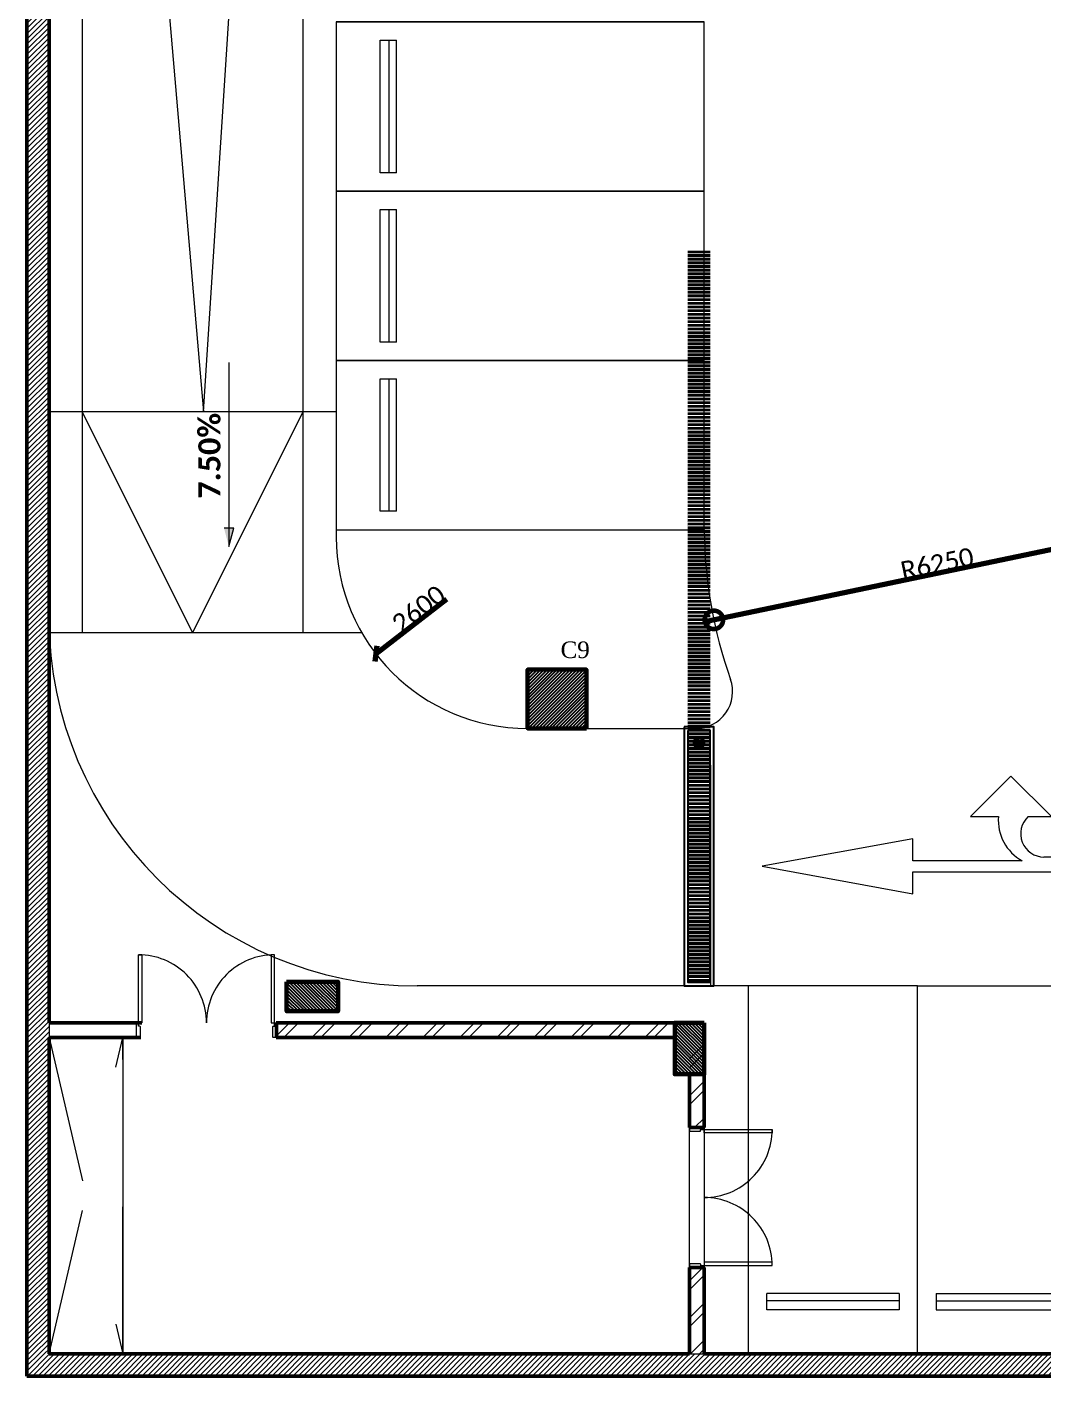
# Model space of a CAD drawing. Header units: millimetres. Extents: x -967280 to 3852, y 2833 to 1955156.
# Drawn here: x -966846 to -953043, y 478037 to 496368 of the extents above; entities that cross this region are included whole.
import ezdxf
from ezdxf.enums import TextEntityAlignment as Align

# ---------------------------------------------------------------- set-up
doc = ezdxf.new("R2010")
doc.units = ezdxf.units.MM
doc.header["$LTSCALE"] = 1000
doc.header["$PDMODE"] = 35
doc.header["$PDSIZE"] = 25
doc.linetypes.add('HRZN_Line-Ptrn-Abov', pattern=[4, 2, -2])
doc.linetypes.add('HRZN_Line-Ptrn-Sold', pattern=[9144001, 9144000, -1])
for name, color, linetype, lineweight in [('A-COLS', 8, 'HRZN_Line-Ptrn-Sold', 18), ('A-CONTOUR', 3, 'Continuous', 13), ('A-DASH', 21, 'HRZN_Line-Ptrn-Abov', 18), ('A-DIM', 7, 'Continuous', 13), ('A-DOOR', 5, 'Continuous', 13), ('A-ELEV', 1, 'HRZN_Line-Ptrn-Sold', 13), ('A-FLOR-PATT', 1, 'Continuous', 13), ('A-SYMB', 7, 'Continuous', 13), ('A-TONE', 40, 'HRZN_Line-Ptrn-Sold', 35), ('A-WALL', 8, 'HRZN_Line-Ptrn-Sold', 50), ('C-PKNG', 1, 'Continuous', 13), ('S - column', 6, 'Continuous', 60)]:
    doc.layers.add(name, color=color, linetype=linetype, lineweight=lineweight)
doc.layers.add('ARCH', color=8, linetype='Continuous')
doc.layers.add('S - col hach', color=1, linetype='Continuous')
doc.styles.add('ASD', font='times.ttf')
doc.styles.add('Calibri_1', font='calibri.ttf', dxfattribs={"height": 250.0000000000001})
doc.styles.add('Calibri_B', font='calibrib.ttf', dxfattribs={"height": 299.9999999999999})
doc.dimstyles.new('HRZN_Dimn-dflt', dxfattribs={"dimscale": 304.8, "dimtxt": 294.337105959503, "dimasz": 0.4921259842519685, "dimexe": 0, "dimexo": 0.0625, "dimgap": 0, "dimtad": 1, "dimdec": 0, "dimzin": 0, "dimdsep": 46, "dimtxsty": 'Calibri_1', "dimblk1": 'OBLIQUE', "dimblk2": 'OBLIQUE', "dimsah": 1, "dimcen": 0.09, "dimazin": 0, "dimtfac": 1, "dimtdec": 4, "dimtix": 1, "dimtmove": 0, "dimatfit": 3, "dimfxl": 0, "dimfxlon": 1, "dimtvp": 1, "dimtolj": 1, "dimtzin": 0, "dimarcsym": 2})
doc.dimstyles.new('HRZN_Dimn-Radl', dxfattribs={"dimscale": 304.8, "dimtxt": 294.337105959503, "dimasz": 1.640419947506562, "dimexe": 0.7874015748031494, "dimexo": 0, "dimgap": 0, "dimtad": 1, "dimjust": 3, "dimdec": 0, "dimzin": 0, "dimdsep": 46, "dimtxsty": 'Calibri_1', "dimblk1": 'DOTSMALL', "dimblk2": 'DOTSMALL', "dimsah": 1, "dimcen": 0.09, "dimdle": 0.3280839895013123, "dimazin": 0, "dimtfac": 1, "dimtdec": 4, "dimtix": 1, "dimtmove": 0, "dimatfit": 2, "dimfxl": 1, "dimtvp": 1, "dimtolj": 1, "dimtzin": 0, "dimarcsym": 2})
pattern_1 = [(45, (6650.000000000233, -35799.99984252523), (-35.35533905932738, 35.35533905932738), [])]

# ---------------------------------------------------------------- blocks, each defined once
blk = doc.blocks.new('ParkingSpace_WheelStop - 5000 x 2300-V40-BASEMENT 01 FLOOR FFL_1_')
at = {"layer": 'C-PKNG'}
for p, q in [((2500, 0), (2500.000000000008, -5000)), ((449.9999999999985, -720.0000000000023), (449.9999999999987, -600.0000000000007)), ((449.9999999999987, -600.0000000000007), (2249.999999999999, -600.0000000000035)), ((449.9999999999984, -820), (449.9999999999985, -720.0000000000023)), ((449.9999999999984, -720.0000000000023), (2249.999999999999, -720.0000000000052)), ((2249.999999999999, -600.0000000000035), (2249.999999999999, -720.0000000000052)), ((2249.999999999999, -720.0000000000052), (2249.999999999999, -820.000000000003)), ((449.9999999999984, -820), (2249.999999999999, -820.000000000003)), ((2500, -5000), (2500, -2799.999999999853)), ((200, -5000), (2500, -5000))]:
    blk.add_line(p, q, dxfattribs=at)
blk = doc.blocks.new('ParkingSpace_WheelStop - 5000 x 2300-3730513-BASEMENT 01 FLOOR FFL_1_')
at = {"layer": 'C-PKNG'}
for p, q in [((2500, 5000), (200, 5000)), ((2500, 0), (2500.000000000008, 5000)), ((449.9999999999985, 720.0000000000023), (449.9999999999984, 820)), ((2249.999999999999, 820.000000000003), (449.9999999999984, 820)), ((2249.999999999999, 820.000000000003), (2249.999999999999, 720.0000000000052)), ((449.9999999999987, 600.0000000000007), (449.9999999999985, 720.0000000000023)), ((2249.999999999999, 720.0000000000052), (449.9999999999984, 720.0000000000023)), ((2249.999999999999, 600.0000000000035), (449.9999999999987, 600.0000000000007)), ((2249.999999999999, 720.0000000000052), (2249.999999999999, 600.0000000000035))]:
    blk.add_line(p, q, dxfattribs=at)
blk = doc.blocks.new('ParkingSpace_WheelStop - 5000 x 2300-V47-BASEMENT 01 FLOOR FFL_1_')
at = {"layer": 'C-PKNG'}
for p, q in [((200, 0), (200, -5000)), ((2500, 0), (200, 0)), ((2500, 0), (2500.000000000008, -5000)), ((2500, -5000), (2500, 0)), ((449.9999999999985, -720.0000000000023), (449.9999999999987, -600.0000000000007)), ((449.9999999999987, -600.0000000000007), (2249.999999999999, -600.0000000000035)), ((449.9999999999984, -820), (449.9999999999985, -720.0000000000023)), ((449.9999999999984, -720.0000000000023), (2249.999999999999, -720.0000000000052)), ((2249.999999999999, -600.0000000000035), (2249.999999999999, -720.0000000000052)), ((2249.999999999999, -720.0000000000052), (2249.999999999999, -820.000000000003)), ((449.9999999999984, -820), (2249.999999999999, -820.000000000003)), ((200, -5000), (2500, -5000))]:
    blk.add_line(p, q, dxfattribs=at)
blk = doc.blocks.new('Direction Arrows - Straight _ Turn - Direction Arrows - Straight _ Turn-3737421-BASEMENT 01 FLOOR FFL_1_')
at = {"layer": 'A-CONTOUR'}
for p, q in [((48.39800005397001, 0), (-152.3999999999999, 0)), ((-152.3999999999999, 0), (-152.4, -1169.157931628723)), ((48.39800005397001, -2949.921334544057), (48.39800005397001, 0)), ((-701.5840004313767, -1066.957318727005), (-1252.202294650181, -1617.575612945815)), ((-701.5840004313767, -1383.393524181807), (-701.5840004313767, -1066.957318727005)), ((-101.6000000000137, -1463.919158146271), (-101.6000000000115, -2949.92133543291)), ((-1252.202294650181, -1617.575612945815), (-701.5840004313766, -2168.193907164622)), ((-701.5840004313766, -2168.193907164622), (-701.5840004313767, -1788.054508471189)), ((-101.6000000000115, -2949.92133543291), (-401.5920002156004, -2949.92133543291)), ((-401.5920002156004, -2949.92133543291), (-26.53533506966838, -4999.86667022583)), ((-26.53533506966838, -4999.866670225831), (348.3880003235095, -2949.788005652148)), ((348.3880003235095, -2949.788005652148), (48.39800005397001, -2949.921334544057))]:
    blk.add_line(p, q, dxfattribs=at)
for centre, radius, start, end in [((-468.7784407169727, -1169.15793162872), 316.3784407169817, 222.6213165434976, 359.9999999999994), ((-648.3892414390258, -1169.15793162872), 621.1784407169818, 265.0874459067295, 331.6719365960828)]:
    blk.add_arc(centre, radius, start, end, dxfattribs=at)
blk = doc.blocks.new('DR_WD_AR_DBL - UTILITY DOOR _D02__1800_2200MM 2-3585631-BASEMENT 01 FLOOR FFL_1_')
at = {"layer": 'A-DOOR'}
for p, q in [((-924.9999999999906, 1024.999999999998), (-879.9999999999906, 1024.999999999998)), ((-924.9999999999952, 99.999999999998), (-924.9999999999906, 1024.999999999998)), ((-879.9999999999907, 1024.999999999998), (-879.9999999999952, 99.99999999999784)), ((925.0000000000074, 1024.999999999998), (880.0000000000073, 1024.999999999998)), ((880.0000000000075, 1024.999999999998), (880.000000000012, 99.99999999999784)), ((925.0000000000119, 99.99999999999812), (925.0000000000074, 1024.999999999998)), ((-950.0000000000077, 96.99999999999238), (-950.0000000000076, -97)), ((-928.0000000000051, 99.99999999999234), (-947.0000000000077, 99.99999999999237)), ((-879.9999999999951, 99.99999999999777), (-924.9999999999952, 99.999999999998)), ((-925.0000000000051, 55.02139449299456), (-925.0000000000051, 96.99999999999234)), ((-903.0000000000067, 52.02139449299418), (-922.0000000000051, 52.02139449299457)), ((-900.0000000000064, -97.00000000000001), (-900.0000000000067, 49.02139449299417)), ((880.0000000000119, 99.99999999999791), (925.0000000000119, 99.99999999999812)), ((899.9999999999899, 49.02139449299418), (899.9999999999897, -97.00000000000004)), ((902.9999999999899, 52.02139449299418), (921.9999999999883, 52.02139449299457)), ((924.9999999999883, 55.02139449299457), (924.9999999999883, 96.99999999999237)), ((927.9999999999883, 99.99999999999235), (946.999999999991, 99.99999999999237)), ((949.999999999991, -97.00000000000001), (949.999999999991, 96.99999999999237)), ((-947.0000000000076, -100), (-903.0000000000064, -100)), ((902.9999999999897, -100), (946.999999999991, -100))]:
    blk.add_line(p, q, dxfattribs=at)
for centre, radius in [((-4.054055825974956e-05, 100.0000000000013), 1.000000000000015), ((4.054057504419006e-05, 100.0000000000014), 1.000000000000009)]:
    blk.add_circle(centre, radius, dxfattribs=at)
for centre, radius, start, end in [((-924.9999999999952, 99.99999999999793), 925.000000000001, 359.9380586124206, 89.99999999999979), ((925.0000000000119, 99.99999999999807), 924.9999999999995, 90.00000000000021, 180.061941387579), ((-947.0000000000077, 96.99999999999237), 2.999999999999983, 89.99999999999987, 179.9999999999999), ((-928.0000000000051, 96.99999999999234), 3, 0, 90), ((-922.0000000000051, 55.02139449299457), 3.000000000000004, 180.0000000000001, 269.9999999999997), ((-903.0000000000067, 49.02139449299417), 3.000000000000009, 359.9999999999996, 90.00000000000007), ((902.9999999999899, 49.02139449299417), 2.999999999999998, 89.99999999999993, 180.0000000000001), ((921.9999999999883, 55.02139449299457), 2.999999999999997, 269.9999999999996, 359.9999999999996), ((927.9999999999883, 96.99999999999234), 3, 90, 180), ((946.999999999991, 96.99999999999237), 3, 0, 90), ((-947.0000000000076, -97.00000000000001), 3, 180, 269.9999999999996), ((-903.0000000000064, -97.00000000000001), 3, 269.9999999999996, 0), ((902.9999999999897, -97.00000000000001), 3.000000000000003, 180.0000000000001, 269.9999999999998), ((946.999999999991, -97.00000000000001), 3, 269.9999999999996, 0)]:
    blk.add_arc(centre, radius, start, end, dxfattribs=at)
blk = doc.blocks.new('_DotSmall')
at = {"color": 0, "linetype": 'ByBlock', "const_width": 0.5}
blk.add_lwpolyline([(-0.0625, 0, 1), (0.0625, 0, 1)], format="xyb", close=True, dxfattribs=at)
blk = doc.blocks.new('*D1930')
at = {"layer": 'A-DIM', "color": 0, "lineweight": -2, "transparency": 16777216}
blk.add_line((15547.89727134313, -33429.60071843924), (9233.523269681518, -34745.34422198954), dxfattribs=at)
at = {"layer": 'Defpoints', "color": 0, "lineweight": 106, "transparency": 16777216}
for p in [(15449.99999999953, -33449.99984252529), (9331.420541025116, -34724.94509790349)]:
    blk.add_point(p, dxfattribs=at)
at = {"layer": 'A-DIM', "color": 0, "lineweight": -2, "transparency": 16777216, "xscale": 500.0000000000001, "yscale": 500.0000000000001, "zscale": 500.0000000000001, "rotation": 191.7704536259065}
blk.add_blockref('_DotSmall', (9331.420541025116, -34724.94509790349), dxfattribs=at)
at = {"layer": 'A-DIM', "color": 0, "transparency": 16777216, "insert": (12364.58370004826, -33962.08865730124), "char_height": 250.0000000000001, "width": 972.7600092038657, "attachment_point": 5, "rotation": 11.770453625906486, "style": 'Calibri_1'}
blk.add_mtext('\\A1;R6250', dxfattribs=at)
blk = doc.blocks.new('*U1914')
h = blk.add_hatch()
h.set_pattern_fill('PLAST,_O', color=1, scale=0.2, angle=90)
h.set_pattern_definition([(90, (-155234.7775745237, -71860.10043559257), (-0.05, 3.061616997868383e-18), []), (90, (-155234.7838245237, -71860.10043559257), (-0.05, 3.061616997868383e-18), []), (90, (-155234.7900745237, -71860.10043559257), (-0.05, 3.061616997868383e-18), [])])
h.paths.add_polyline_path([(6.67206552843899, 0.1499999998779913), (-3.2549252319931, 0.1499999998779913), (-3.2549252319931, -0.1500000010707936), (6.67206552843899, -0.1500000010707936)])
at = {"color": 5, "extrusion": (6.509288914874802e-24, -2.717092017266482e-13, -1)}
for p, q in [((-0.07499999997276063, 2.955857780762017e-12), (0.07499999997276063, -2.955857780762017e-12)), ((-2.955857780762017e-12, -0.0750000000214186), (2.955857780762017e-12, 0.0750000000214186))]:
    blk.add_line(p, q, dxfattribs=at)
at = {"color": 5}
blk.add_lwpolyline([(0.2167272539197711, 0.2000000010741587), (-3.30655042701065, 0.2000000010741587), (-3.30655042701065, -0.1999999998804469), (0.2167272539197711, -0.1999999998804469)], close=True, dxfattribs=at)
at = {"color": 1}
blk.add_lwpolyline([(0.1667272540187241, 0.1499999998779913), (-3.2549252319931, 0.1499999998779913), (-3.2549252319931, -0.1500000010707936), (0.1667272540187241, -0.1500000010707936)], close=True, dxfattribs=at)
at = {"color": 5, "extrusion": (6.509288914874802e-24, -2.717092017266482e-13, -1)}
for radius in [0.07500000000000089, 0.06250000000000074]:
    blk.add_circle((0, 0), radius, dxfattribs=at)
blk = doc.blocks.new('_Oblique')
at = {"color": 0, "linetype": 'ByBlock', "lineweight": -2}
blk.add_line((-0.5, -0.5), (0.5, 0.5), dxfattribs=at)
blk = doc.blocks.new('*D1937')
at = {"layer": 'A-DIM', "color": 0, "lineweight": -2, "transparency": 16777216}
blk.add_line((5701.46017234674, -34444.49431497857), (4738.691524005962, -35184.61568455282), dxfattribs=at)
at = {"layer": 'Defpoints', "color": 0, "lineweight": 106, "transparency": 16777216}
for p in [(6799.999999999998, -33599.99984252581), (4738.691524005962, -35184.61568455282)]:
    blk.add_point(p, dxfattribs=at)
at = {"layer": 'A-DIM', "color": 0, "lineweight": -2, "transparency": 16777216, "xscale": 150, "yscale": 150, "zscale": 150, "rotation": 217.5510192071853}
blk.add_blockref('_Oblique', (4738.691524005962, -35184.61568455282), dxfattribs=at)
at = {"layer": 'A-DIM', "color": 0, "transparency": 16777216, "insert": (5320.989794172096, -34575.43026746729), "char_height": 250.0000000000001, "attachment_point": 5, "rotation": 37.55101920718532, "style": 'Calibri_1'}
blk.add_mtext('\\A1;2600', dxfattribs=at)
blk = doc.blocks.new('DR_WD_AR_DBL - UTILITY DOOR _D02__1800_2200MM 2-3586150-BASEMENT 03 FLOOR FFL')
at = {"layer": 'A-DOOR'}
for p, q in [((-950.0000000000077, -96.99999999999238), (-950.0000000000076, 97)), ((-947.0000000000076, 100), (-903.0000000000064, 100)), ((-900.0000000000064, 97.00000000000001), (-900.0000000000067, -49.02139449299417)), ((899.9999999999899, -49.02139449299418), (899.9999999999897, 97.00000000000004)), ((902.9999999999897, 100), (946.999999999991, 100)), ((949.999999999991, 97.00000000000001), (949.999999999991, -96.99999999999237)), ((-928.0000000000051, -99.99999999999234), (-947.0000000000077, -99.99999999999237)), ((-925.0000000000051, -55.02139449299456), (-925.0000000000051, -96.99999999999234)), ((-879.9999999999951, -99.99999999999777), (-924.9999999999952, -99.999999999998)), ((-924.9999999999952, -99.999999999998), (-924.9999999999906, -1024.999999999998)), ((-903.0000000000067, -52.02139449299418), (-922.0000000000051, -52.02139449299457)), ((-879.9999999999907, -1024.999999999998), (-879.9999999999952, -99.99999999999784)), ((880.0000000000119, -99.99999999999791), (925.0000000000119, -99.99999999999812)), ((880.0000000000075, -1024.999999999998), (880.000000000012, -99.99999999999784)), ((902.9999999999899, -52.02139449299418), (921.9999999999883, -52.02139449299457)), ((924.9999999999883, -55.02139449299457), (924.9999999999883, -96.99999999999237)), ((925.0000000000119, -99.99999999999812), (925.0000000000074, -1024.999999999998)), ((927.9999999999883, -99.99999999999235), (946.999999999991, -99.99999999999237)), ((-924.9999999999906, -1024.999999999998), (-879.9999999999906, -1024.999999999998)), ((925.0000000000074, -1024.999999999998), (880.0000000000073, -1024.999999999998))]:
    blk.add_line(p, q, dxfattribs=at)
for centre, radius in [((-4.054055825974956e-05, -100.0000000000013), 1.000000000000009), ((4.054057504419006e-05, -100.0000000000014), 1.000000000000015)]:
    blk.add_circle(centre, radius, dxfattribs=at)
for centre, radius, start, end in [((-947.0000000000076, 97.00000000000001), 3, 90, 180), ((-903.0000000000064, 97.00000000000001), 3, 0, 90), ((902.9999999999897, 97.00000000000001), 2.999999999999983, 89.99999999999987, 179.9999999999999), ((946.999999999991, 97.00000000000001), 3, 0, 90), ((-947.0000000000077, -96.99999999999237), 3.000000000000003, 180.0000000000001, 269.9999999999998), ((-928.0000000000051, -96.99999999999234), 3, 269.9999999999996, 0), ((-922.0000000000051, -55.02139449299457), 2.999999999999997, 89.99999999999993, 179.9999999999999), ((-924.9999999999952, -99.99999999999793), 924.9999999999994, 269.9999999999999, 0.06194138757904067), ((-903.0000000000067, -49.02139449299417), 2.999999999999998, 269.9999999999996, 7.315275767366088e-14), ((925.0000000000119, -99.99999999999807), 925.000000000001, 179.938058612421, 269.9999999999994), ((902.9999999999899, -49.02139449299417), 3.000000000000009, 179.9999999999999, 269.9999999999997), ((921.9999999999883, -55.02139449299457), 3.000000000000004, 6.361109362927034e-14, 90.00000000000007), ((927.9999999999883, -96.99999999999234), 3, 180, 269.9999999999996), ((946.999999999991, -96.99999999999237), 3, 269.9999999999996, 0)]:
    blk.add_arc(centre, radius, start, end, dxfattribs=at)
blk = doc.blocks.new('A$Ca5ad4f3b')
at = {"layer": 'S - col hach'}
h = blk.add_hatch(dxfattribs=at)
h.set_pattern_fill('ANSI31', color=256, scale=10)
h.set_pattern_definition([(45, (-223648.7258595032, -1233952.031796268), (-22.45064030267288, 22.45064030267288), [])])
h.paths.add_polyline_path([(1499.999999998021, -26999.99984242581), (1499.999999998021, -26199.99984242581), (699.9999999980209, -26199.99984242581), (699.9999999980209, -26999.99984242581)])
at = {"layer": 'S - column'}
blk.add_lwpolyline([(1499.999999998021, -26999.99984242581), (699.9999999980209, -26999.99984242581), (699.9999999980209, -26199.99984242581), (1499.999999998021, -26199.99984242581)], close=True, dxfattribs=at)
at = {"ltscale": 6, "style": 'ASD'}
blk.add_text('C9', height=225, dxfattribs=at).set_placement((1347.348486246832, -25931.46594324242), align=Align.MIDDLE_CENTER)
blk = doc.blocks.new('A$Cd2541b88')
at = {"layer": 'A-COLS'}
h = blk.add_hatch(dxfattribs=at)
h.set_pattern_fill('ANSI31', color=4, scale=20, angle=180)
h.set_pattern_definition([(225, (-217548.7296116699, -1233776.03179637), (44.90128060534576, -44.90128060534578), [])])
h.paths.add_polyline_path([(7599.996247831266, -36199.99984252569), (7599.996247831266, -35399.99984252569), (6799.996247831266, -35399.99984252569), (6799.996247831266, -36199.99984252569)])
at = {"layer": 'A-SYMB'}
blk.add_hatch(color=4, dxfattribs=at).paths.add_polyline_path([(2743.666676526656, -33730.02924715239), (2810.653974634595, -33480.02924715239), (2676.67937841895, -33480.02924715239)])
at = {"layer": 'A-TONE', "linetype": 'Continuous', "lineweight": 13}
h = blk.add_hatch(dxfattribs=at)
h.set_pattern_fill('FP_1', color=4, style=0, pattern_type=2)
h.set_pattern_definition(pattern_1)
h.paths.add_polyline_path([(300, -44699.99984252476), (300, 0.0001574752386659384), (0, 0.0001574752386659384), (0, -44699.99984252476)])
h = blk.add_hatch(dxfattribs=at)
h.set_pattern_fill('FP_2', color=4, style=0, pattern_type=2)
h.set_pattern_definition([(45, (6650.000000000233, -35799.99984252523), (-251.4471713899363, 251.4471713899363), []), (45, (6650.000000000233, -35418.99984252523), (-251.4471713899363, 251.4471713899363), [])])
h.paths.add_polyline_path([(8800.000000070198, -40399.99985952699), (8800.000000070198, -40199.99985952699), (3387.989802154014, -40199.99985952699), (3387.989802154014, -40399.99985952699), (7100, -40399.99985952699)])
h = blk.add_hatch(dxfattribs=at)
h.set_pattern_fill('FP_2', color=4, style=0, pattern_type=2)
h.set_pattern_definition([(45, (8549.999999999884, -35799.99984252523), (-251.4471713899363, 251.4471713899363), []), (45, (8549.999999999884, -35418.99984252523), (-251.4471713899363, 251.4471713899363), [])])
h.paths.add_polyline_path([(9199.99999999965, -44699.99984252476), (9199.99999999965, -43524.99985102587), (8999.99999999965, -43524.99985102587), (8999.99999999965, -44699.99984252476)])
h.paths.add_polyline_path([(9199.99999999965, -41624.99985102587), (9199.99999999965, -40399.99985952699), (8999.99999999965, -40399.99985952699), (8999.99999999965, -41624.99985102587)])
h = blk.add_hatch(dxfattribs=at)
h.set_pattern_fill('FP_1', color=4, style=0, pattern_type=2)
h.set_pattern_definition(pattern_1)
h.paths.add_polyline_path([(45349.99999999953, -44999.99984252476), (45349.99999999953, -44699.99984252476), (41565.42626942252, -44699.99984252476), (41565.42626942252, -44999.99984252476), (43245.96076324116, -44999.99984252476)])
h.paths.add_polyline_path([(0, -44999.99984252476), (14949.9999999993, -44999.99984252476), (14949.9999999993, -44699.99984252476), (0, -44699.99984252476)])
h.paths.add_polyline_path([(53633, -44999.99984252476), (53633, -44699.99984252476), (52550, -44699.99984252476), (52550, -44999.99984252476)])
h.paths.add_polyline_path([(33947.42626942252, -44999.99984252476), (33947.42626942252, -44699.99984252476), (26349.99999999604, -44699.99984252476), (26349.99999999604, -44999.99984252476), (30790.95684413216, -44999.99984252476)])
h.paths.add_polyline_path([(52545.42626942252, -44999.99984252476), (52545.42626942252, -44699.99984252476), (45349.99999999953, -44699.99984252476), (45349.99999999953, -44999.99984252476), (49473.46272279555, -44999.99984252476)])
h.paths.add_polyline_path([(33950.00000000023, -44999.99984252476), (41565.42626942252, -44999.99984252476), (41565.42626942252, -44699.99984252476), (33950.00000000023, -44699.99984252476), (33950.00000000023, -44870.70551136252)])
h.paths.add_polyline_path([(14949.9999999993, -44999.99984252476), (22549.42626942252, -44999.99984252476), (22549.42626942252, -44699.99984252476), (14949.9999999993, -44699.99984252476), (14949.9999999993, -44749.0016574068)])
h.paths.add_polyline_path([(22550.00000008103, -44999.99984252476), (26349.99999999604, -44999.99984252476), (26349.99999999604, -44699.99984252476), (22550.00000008103, -44699.99984252476), (22550.00000008103, -44797.6831989896)])
at = {"layer": 'S - col hach'}
h = blk.add_hatch(dxfattribs=at)
h.set_pattern_fill('ANSI31', color=4, scale=10, angle=90)
h.set_pattern_definition([(135, (167922.1650936216, -346440.0297300883), (-22.45064030267288, -22.45064030267288), [])])
h.paths.add_polyline_path([(3526.426269352203, -39643.24416728644), (3526.426269352203, -40043.24416721589), (4226.426269422518, -40043.24416721589), (4226.426269422518, -39643.24416728644)])
h = blk.add_hatch(dxfattribs=at)
h.set_pattern_fill('ANSI31', color=4, scale=10, angle=90)
h.set_pattern_definition([(135, (168406.8754800054, -346239.7215644508), (-22.45064030267288, -22.45064030267288), [])])
h.paths.add_polyline_path([(9199.99999999965, -40199.99985952722), (8800.000000070198, -40199.99985952722), (8800.000000070198, -40899.99985959753), (9199.99999999965, -40899.99985959753)])
at = {"layer": 'A-COLS', "color": 4}
blk.add_lwpolyline([(7599.996247831266, -36199.99984252569), (6799.996247831266, -36199.99984252569), (6799.996247831266, -35399.99984252569), (7599.996247831266, -35399.99984252569)], close=True, dxfattribs=at)
at = {"layer": 'A-DASH', "color": 4}
for p, q in [((300, -40399.99985952699), (1300, -44699.99984252476)), ((300, -44699.99984252476), (1300, -40399.99985952699)), ((1300, -44699.99984252476), (1300, -40399.99985952699))]:
    blk.add_line(p, q, dxfattribs=at)
at = {"layer": 'A-ELEV', "color": 4}
for p, q in [((1253.134965104517, -18614.73595712683), (2400.000000000116, -31899.9998255244)), ((2400.000000000116, -31899.9998255244), (3245.358878023457, -18699.99984252546)), ((4199.999999999302, -31899.9998255244), (300, -31899.9998255244)), ((750, -31899.9998255244), (2250, -34899.99982551788)), ((2250, -34899.99982551788), (3750, -31899.99982552463)), ((3384.989802154014, -40199.99985952699), (3387.989802154014, -40199.99985952699)), ((8999.99999999965, -43524.99985102587), (8999.99999999965, -41624.99985102587)), ((9199.99999999965, -41624.99985102587), (9199.99999999965, -43524.99985102587))]:
    blk.add_line(p, q, dxfattribs=at)
at = {"layer": 'A-FLOR-PATT', "color": 4}
for p, q in [((0, -45000), (0, 0)), ((300, -34699.99984251731), (300, -16045.02171028731)), ((750, -18550.7151200322), (750, -34899.99982551765)), ((3750.000000000233, -34899.99982551788), (3750.000000000233, -18699.99984252546)), ((4200, -33499.99984252942), (4200, -33599.99984252569)), ((4548.333940341021, -34899.99982551788), (300, -34899.99982551788)), ((6800, -36199.99984252569), (9086.038969321176, -36199.99984252569)), ((9285.58599702362, -36699.9998425087), (9285.58599702362, -39699.99984251731)), ((9800, -39699.99984251731), (5300, -39699.99984251731)), ((9800, -44699.99984252476), (9800, -39699.99984251731)), ((1300, -40399.99985952699), (1300, -44699.99984252476)), ((6000, -45000), (0, -45000)), ((59434.99999994435, -44999.99999999977), (6000.000002530869, -44999.99999999977))]:
    blk.add_line(p, q, dxfattribs=at)
at = {"layer": 'A-FLOR-PATT', "color": 4, "lineweight": 18}
blk.add_line((4548.333940344863, -34899.9998255244), (300, -34899.9998255244), dxfattribs=at)
at = {"layer": 'A-FLOR-PATT', "color": 4}
for centre, radius, start, end in [((15449.99999999977, -33449.99984252476), 6250.000000000005, 180.45837112056, 199.4712206301562), ((6800, -33599.99984252569), 2600, 180, 270), ((5300, -34699.99984251731), 5000, 180, 270), ((9086.038969321176, -35699.99984252569), 500, 270, 19.47122063015627)]:
    blk.add_arc(centre, radius, start, end, dxfattribs=at)
at = {"layer": 'A-SYMB', "color": 4}
for p, q in [((2743.666676526656, -31230.02924715239), (2743.666676526656, -33730.02924715239)), ((2810.653974634595, -33480.02924715239), (2676.67937841895, -33480.02924715239)), ((2743.666676526656, -33730.02924715239), (2810.653974634595, -33480.02924715239))]:
    blk.add_line(p, q, dxfattribs=at)
at = {"layer": 'A-WALL', "color": 4}
for p, q in [((0, 0.0001574752386659384), (0, -44999.99984252476)), ((300, -40199.99985952699), (300, -9599.999842524529)), ((1557.989802154014, -40199.99985952699), (300, -40199.99985952699)), ((9199.99999999965, -40199.99985952699), (3384.989802154014, -40199.99985952675)), ((3387.989802154014, -40199.99985952699), (3387.989802154014, -40399.99985952699)), ((9199.99999999965, -41624.99985102587), (9199.99999999965, -40199.99985952699)), ((300, -44699.99984252476), (300, -40399.99985952699)), ((300, -40399.99985952699), (1547.105640218826, -40399.99985952699)), ((3384.989802154014, -40399.99985952699), (8800.000000070198, -40399.99985952699)), ((8999.99999999965, -40899.99985959753), (8999.99999999965, -41624.99985102587)), ((8999.99999999965, -41624.99985102587), (9199.99999999965, -41624.99985102587)), ((9199.99999999965, -43524.99985102587), (8999.99999999965, -43524.99985102587)), ((8999.99999999965, -43524.99985102587), (8999.99999999965, -44699.99984252476)), ((9199.99999999965, -44699.99984252476), (9199.99999999965, -43524.99985102587)), ((8999.99999999965, -44699.99984252476), (300, -44699.99984252476)), ((14949.9999999993, -44699.99984252476), (9199.99999999965, -44699.99984252476)), ((0, -44999.99984252476), (14449.9999999993, -44999.99984252476))]:
    blk.add_line(p, q, dxfattribs=at)
at = {"layer": 'A-WALL', "color": 4, "linetype": 'Continuous', "lineweight": 13}
for p, q in [((300, -40199.99985952699), (300, -40399.99985952699)), ((8999.99999999965, -44699.99984252476), (9199.99999999965, -44699.99984252476))]:
    blk.add_line(p, q, dxfattribs=at)
at = {"layer": 'S - column', "color": 4}
for points in [[(3526.426269352203, -39643.24416728644), (3526.426269352203, -40043.24416721589), (4226.426269422518, -40043.24416721589), (4226.426269422518, -39643.24416728644)], [(9199.99999999965, -40199.99985952722), (8800.000000070198, -40199.99985952722), (8800.000000070198, -40899.99985959753), (9199.99999999965, -40899.99985959753)]]:
    blk.add_lwpolyline(points, close=True, dxfattribs=at)
at = {"color": 4, "xscale": 1000, "yscale": 1000, "zscale": 1000, "rotation": 90}
blk.add_blockref('*U1914', (9129.080275838496, -36393.44941550656), dxfattribs=at)
at = {"layer": 'A-CONTOUR', "color": 4, "rotation": 270}
blk.add_blockref('Direction Arrows - Straight _ Turn - Direction Arrows - Straight _ Turn-3737421-BASEMENT 01 FLOOR FFL_1_', (14985.58599702362, -38099.99984252732), dxfattribs=at)
at = {"layer": 'A-DIM', "color": 4}
blk.add_blockref('A$Ca5ad4f3b', (6100.000000001164, -9199.99984252709), dxfattribs=at)
at = {"layer": 'A-DOOR', "color": 4}
for name, p, rotation in [('DR_WD_AR_DBL - UTILITY DOOR _D02__1800_2200MM 2-3586150-BASEMENT 03 FLOOR FFL', (2437.989802154014, -40299.99985952699), 180), ('DR_WD_AR_DBL - UTILITY DOOR _D02__1800_2200MM 2-3585631-BASEMENT 01 FLOOR FFL_1_', (9099.99999999965, -42574.99985102587), 270)]:
    blk.add_blockref(name, p, dxfattribs=dict(at, rotation=rotation))
at = {"layer": 'C-PKNG', "color": 4, "rotation": 90}
for p in [(4199.999999999302, -29099.99984252895), (4199.999999999302, -31399.99984252919), (4199.999999999302, -33699.99984252919)]:
    blk.add_blockref('ParkingSpace_WheelStop - 5000 x 2300-V47-BASEMENT 01 FLOOR FFL_1_', p, dxfattribs=at)
at = {"layer": 'C-PKNG', "color": 4}
blk.add_blockref('ParkingSpace_WheelStop - 5000 x 2300-3730513-BASEMENT 01 FLOOR FFL_1_', (9599.999999999534, -44699.99984252499), dxfattribs=at)
at = {"layer": 'C-PKNG', "color": 4, "xscale": -1, "rotation": 180}
blk.add_blockref('ParkingSpace_WheelStop - 5000 x 2300-V40-BASEMENT 01 FLOOR FFL_1_', (11899.99999999953, -44699.99984252453), dxfattribs=at)
at = {"layer": 'A-SYMB', "color": 4, "insert": (2327.861913526198, -33076.91453104583), "char_height": 299.9999999999999, "width": 1432.524681344148, "attachment_point": 1, "rotation": 90, "line_spacing_factor": 1.158047630004602, "style": 'Calibri_B'}
blk.add_mtext('7.50%', dxfattribs=at)
at = {"layer": 'A-DIM', "color": 4}
dim = blk.add_radius_dim(center=(15449.99999999953, -33449.99984252529), mpoint=(9331.420541025116, -34724.94509790349), dimstyle='HRZN_Dimn-Radl', override={"dimpost": 'R<>'}, dxfattribs=at)
dim.commit()
dim.dimension.update_dxf_attribs({"geometry": '*D1930', "text_midpoint": (12364.58370004826, -33962.08865730124)})
dim = blk.add_radius_dim(center=(6800, -33599.99984252569), mpoint=(4738.691524005964, -35184.6156845527), dimstyle='HRZN_Dimn-dflt', override={"dimpost": '<>', "dimfxl": 3000.000000008506}, dxfattribs=at)
dim.commit()
dim.dimension.update_dxf_attribs({"geometry": '*D1937', "text_midpoint": (5399.048533135809, -34676.97105482007), "dimtype": 132, "insert": (1.818989403545856e-12, 1.164153218269348e-10)})

msp = doc.modelspace()

# ---------------------------------------------------------------- block references
at = {"layer": 'ARCH', "lineweight": 106, "ltscale": 30}
msp.add_blockref('A$Cd2541b88', (-966846.0668785579, 523037.3680685782), dxfattribs=at)

doc.saveas('drawing.dxf')
